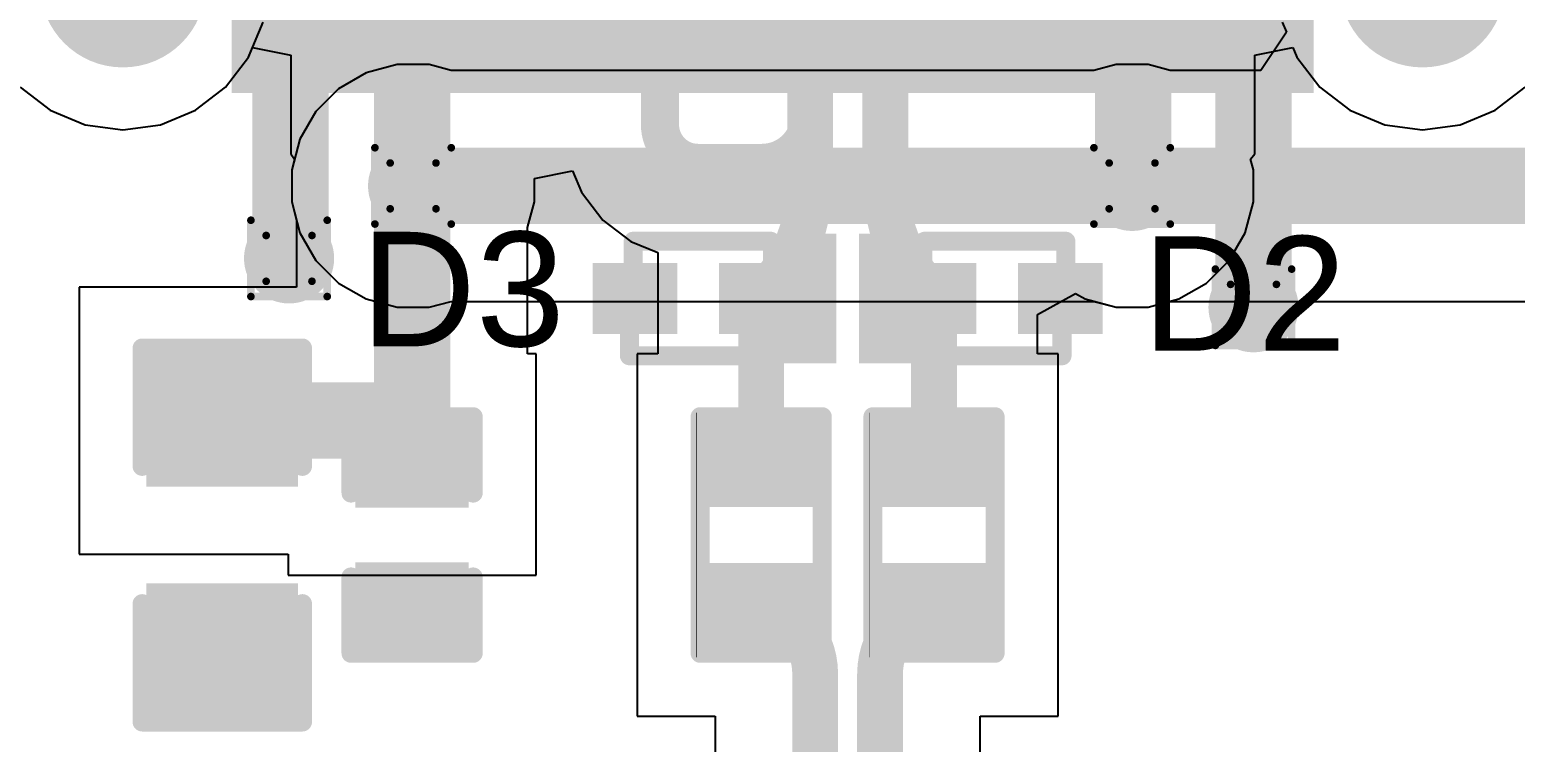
# Model space of a CAD drawing. Header units: inches. Extents: x 0 to 386, y 0 to 148.
# Drawn here: x 122.05 to 131.94, y 70.31 to 75.06 of the extents above; entities that cross this region are included whole.
import ezdxf

# ---------------------------------------------------------------- set-up
doc = ezdxf.new("R2010")
doc.units = ezdxf.units.IN
for name, color, linetype in [('Bottom Layer', 5, 'Continuous'), ('Bottom Solder', 6, 'Continuous'), ('Drill Drawing', 1, 'Continuous'), ('Multi-Layer', 9, 'Continuous'), ('Top Layer', 1, 'Continuous'), ('Top Overlay', 2, 'Continuous'), ('Top Paste', 8, 'Continuous'), ('Top Solder', 216, 'Continuous'), ('Via Holes', 16, 'Continuous')]:
    doc.layers.add(name, color=color, linetype=linetype)
doc.styles.add('Arial', font='', dxfattribs={"height": 0.2})
doc.styles.get('Arial').set_extended_font_data('Arial')

# ---------------------------------------------------------------- blocks, each defined once
blk = doc.blocks.new('SOD_923__10')
at = {"layer": 'Top Layer'}
for points in [[(-0.24, -0.135), (-0.6, -0.135), (-0.6, 0.135), (-0.24, 0.135)], [(0.6, -0.135), (0.24, -0.135), (0.24, 0.135), (0.6, 0.135)]]:
    blk.add_hatch(color=1, dxfattribs=at).paths.add_polyline_path(points)
at = {"layer": 'Top Overlay'}
for points in [[(-0.92, 0.1778), (-0.4319, 0.1778), (-0.4319, 0.4318), (-0.92, 0.4318)], [(-0.92, -0.4319), (-0.635, -0.4319), (-0.635, 0.4317), (-0.92, 0.4317)], [(-0.92, -0.4317), (-0.4318, -0.4317), (-0.4318, -0.1777), (-0.92, -0.1777)]]:
    blk.add_hatch(color=2, dxfattribs=at).paths.add_polyline_path(points)
at = {"layer": 'Top Paste'}
for points in [[(-0.24, -0.135), (-0.6, -0.135), (-0.6, 0.135), (-0.24, 0.135)], [(0.6, -0.135), (0.24, -0.135), (0.24, 0.135), (0.6, 0.135)]]:
    blk.add_hatch(color=8, dxfattribs=at).paths.add_polyline_path(points)
at = {"layer": 'Top Solder'}
for points in [[(-0.1384, -0.2366), (-0.7016, -0.2366), (-0.7016, 0.2366), (-0.1384, 0.2366)], [(0.7016, -0.2366), (0.1384, -0.2366), (0.1384, 0.2366), (0.7016, 0.2366)]]:
    blk.add_hatch(color=216, dxfattribs=at).paths.add_polyline_path(points)
at = {"layer": 'Top Overlay'}
for points in [[(0.4572, 0.381, 0.127, 0.127, 0), (-0.4826, 0.381, 0.127, 0.127, 0)], [(0.4572, 0.381, 0.127, 0.127, 0), (0.4572, 0.2286, 0.127, 0.127, 0)], [(0.4318, -0.2286, 0.127, 0.127, 0), (0.4318, -0.381, 0.127, 0.127, 0)], [(0.4318, -0.381, 0.127, 0.127, 0), (-0.4826, -0.381, 0.127, 0.127, 0)]]:
    blk.add_lwpolyline(points, format="xyseb", dxfattribs=at)
for points in [[(-0.5143, 0.381, 0.0635, 0.0635, 1), (-0.4508, 0.381, 0.0635, 0.0635, 1)], [(0.4254, 0.381, 0.0635, 0.0635, 1), (0.4889, 0.381, 0.0635, 0.0635, 1)], [(0.4254, 0.381, 0.0635, 0.0635, 1), (0.4889, 0.381, 0.0635, 0.0635, 1)], [(0.4254, 0.2286, 0.0635, 0.0635, 1), (0.4889, 0.2286, 0.0635, 0.0635, 1)], [(0.4001, -0.2286, 0.0635, 0.0635, 1), (0.4636, -0.2286, 0.0635, 0.0635, 1)], [(-0.5143, -0.381, 0.0635, 0.0635, 1), (-0.4508, -0.381, 0.0635, 0.0635, 1)], [(0.4001, -0.381, 0.0635, 0.0635, 1), (0.4636, -0.381, 0.0635, 0.0635, 1)], [(0.4001, -0.381, 0.0635, 0.0635, 1), (0.4636, -0.381, 0.0635, 0.0635, 1)]]:
    blk.add_lwpolyline(points, format="xyseb", close=True, dxfattribs=at)
blk = doc.blocks.new('SOD_923__11')
at = {"layer": 'Top Layer'}
for points in [[(-0.24, -0.135), (-0.6, -0.135), (-0.6, 0.135), (-0.24, 0.135)], [(0.6, -0.135), (0.24, -0.135), (0.24, 0.135), (0.6, 0.135)]]:
    blk.add_hatch(color=1, dxfattribs=at).paths.add_polyline_path(points)
at = {"layer": 'Top Overlay'}
for points in [[(-0.92, -0.431), (-0.635, -0.431), (-0.635, 0.4326), (-0.92, 0.4326)], [(-0.92, 0.1786), (-0.4318, 0.1786), (-0.4318, 0.4326), (-0.92, 0.4326)], [(-0.92, -0.4314), (-0.4318, -0.4314), (-0.4318, -0.1774), (-0.92, -0.1774)]]:
    blk.add_hatch(color=2, dxfattribs=at).paths.add_polyline_path(points)
at = {"layer": 'Top Paste'}
for points in [[(-0.24, -0.135), (-0.6, -0.135), (-0.6, 0.135), (-0.24, 0.135)], [(0.6, -0.135), (0.24, -0.135), (0.24, 0.135), (0.6, 0.135)]]:
    blk.add_hatch(color=8, dxfattribs=at).paths.add_polyline_path(points)
at = {"layer": 'Top Solder'}
for points in [[(-0.1384, -0.2366), (-0.7016, -0.2366), (-0.7016, 0.2366), (-0.1384, 0.2366)], [(0.7016, -0.2366), (0.1384, -0.2366), (0.1384, 0.2366), (0.7016, 0.2366)]]:
    blk.add_hatch(color=216, dxfattribs=at).paths.add_polyline_path(points)
at = {"layer": 'Top Overlay'}
for points in [[(-0.4826, 0.381, 0.127, 0.127, 0), (0.4572, 0.381, 0.127, 0.127, 0)], [(0.4572, 0.2286, 0.127, 0.127, 0), (0.4572, 0.381, 0.127, 0.127, 0)], [(0.4318, -0.381, 0.127, 0.127, 0), (0.4318, -0.2286, 0.127, 0.127, 0)], [(-0.4826, -0.381, 0.127, 0.127, 0), (0.4318, -0.381, 0.127, 0.127, 0)]]:
    blk.add_lwpolyline(points, format="xyseb", dxfattribs=at)
for points in [[(-0.5143, 0.381, 0.0635, 0.0635, 1), (-0.4508, 0.381, 0.0635, 0.0635, 1)], [(0.4254, 0.381, 0.0635, 0.0635, 1), (0.4889, 0.381, 0.0635, 0.0635, 1)], [(0.4254, 0.381, 0.0635, 0.0635, 1), (0.4889, 0.381, 0.0635, 0.0635, 1)], [(0.4254, 0.2286, 0.0635, 0.0635, 1), (0.4889, 0.2286, 0.0635, 0.0635, 1)], [(0.4001, -0.2286, 0.0635, 0.0635, 1), (0.4636, -0.2286, 0.0635, 0.0635, 1)], [(-0.5143, -0.381, 0.0635, 0.0635, 1), (-0.4508, -0.381, 0.0635, 0.0635, 1)], [(0.4001, -0.381, 0.0635, 0.0635, 1), (0.4636, -0.381, 0.0635, 0.0635, 1)], [(0.4001, -0.381, 0.0635, 0.0635, 1), (0.4636, -0.381, 0.0635, 0.0635, 1)]]:
    blk.add_lwpolyline(points, format="xyseb", close=True, dxfattribs=at)
blk = doc.blocks.new('R___0402_68')
at = {"layer": 'Top Layer'}
for points in [[(-0.6985, -0.3175), (-0.6985, 0.3175), (-0.2413, 0.3175), (-0.2413, -0.3175)], [(0.2413, -0.3175), (0.2413, 0.3175), (0.6985, 0.3175), (0.6985, -0.3175)]]:
    blk.add_hatch(color=1, dxfattribs=at).paths.add_polyline_path(points)
at = {"layer": 'Top Paste'}
for points in [[(-0.6985, -0.3175), (-0.6985, 0.3175), (-0.2413, 0.3175), (-0.2413, -0.3175)], [(0.2413, -0.3175), (0.2413, 0.3175), (0.6985, 0.3175), (0.6985, -0.3175)]]:
    blk.add_hatch(color=8, dxfattribs=at).paths.add_polyline_path(points)
at = {"layer": 'Top Solder'}
for points in [[(-0.7535, -0.3725), (-0.7535, 0.3725), (-0.1863, 0.3725), (-0.1863, -0.3725)], [(0.1863, -0.3725), (0.1863, 0.3725), (0.7535, 0.3725), (0.7535, -0.3725)]]:
    blk.add_hatch(color=216, dxfattribs=at).paths.add_polyline_path(points)
at = {"layer": 'Top Overlay'}
for points in [[(-0.7874, -0.4064, 0.127, 0.127, 0), (-0.7874, 0.4064, 0.127, 0.127, 0)], [(0.7874, 0.4064, 0.127, 0.127, 0), (-0.7874, 0.4064, 0.127, 0.127, 0)], [(0.7874, -0.4064, 0.127, 0.127, 0), (0.7874, 0.4064, 0.127, 0.127, 0)], [(0.7874, -0.4064, 0.127, 0.127, 0), (-0.7874, -0.4064, 0.127, 0.127, 0)], [(0.8128, -0.4318, 0.00323, 0.00323, 0), (-0.8128, -0.4318, 0.00323, 0.00323, 0)]]:
    blk.add_lwpolyline(points, format="xyseb", dxfattribs=at)
for points in [[(-0.8191, 0.4064, 0.0635, 0.0635, 1), (-0.7556, 0.4064, 0.0635, 0.0635, 1)], [(-0.8191, 0.4064, 0.0635, 0.0635, 1), (-0.7556, 0.4064, 0.0635, 0.0635, 1)], [(0.7556, 0.4064, 0.0635, 0.0635, 1), (0.8191, 0.4064, 0.0635, 0.0635, 1)], [(0.7556, 0.4064, 0.0635, 0.0635, 1), (0.8191, 0.4064, 0.0635, 0.0635, 1)], [(-0.8191, -0.4064, 0.0635, 0.0635, 1), (-0.7556, -0.4064, 0.0635, 0.0635, 1)], [(-0.8191, -0.4064, 0.0635, 0.0635, 1), (-0.7556, -0.4064, 0.0635, 0.0635, 1)], [(0.7556, -0.4064, 0.0635, 0.0635, 1), (0.8191, -0.4064, 0.0635, 0.0635, 1)], [(0.7556, -0.4064, 0.0635, 0.0635, 1), (0.8191, -0.4064, 0.0635, 0.0635, 1)], [(-0.8136, -0.4318, 0.00161, 0.00161, 1), (-0.812, -0.4318, 0.00161, 0.00161, 1)], [(0.812, -0.4318, 0.00161, 0.00161, 1), (0.8136, -0.4318, 0.00161, 0.00161, 1)]]:
    blk.add_lwpolyline(points, format="xyseb", close=True, dxfattribs=at)
blk = doc.blocks.new('R___0402_69')
at = {"layer": 'Top Layer'}
for points in [[(-0.6985, -0.3175), (-0.6985, 0.3175), (-0.2413, 0.3175), (-0.2413, -0.3175)], [(0.2413, -0.3175), (0.2413, 0.3175), (0.6985, 0.3175), (0.6985, -0.3175)]]:
    blk.add_hatch(color=1, dxfattribs=at).paths.add_polyline_path(points)
at = {"layer": 'Top Paste'}
for points in [[(-0.6985, -0.3175), (-0.6985, 0.3175), (-0.2413, 0.3175), (-0.2413, -0.3175)], [(0.2413, -0.3175), (0.2413, 0.3175), (0.6985, 0.3175), (0.6985, -0.3175)]]:
    blk.add_hatch(color=8, dxfattribs=at).paths.add_polyline_path(points)
at = {"layer": 'Top Solder'}
for points in [[(-0.7535, -0.3725), (-0.7535, 0.3725), (-0.1863, 0.3725), (-0.1863, -0.3725)], [(0.1863, -0.3725), (0.1863, 0.3725), (0.7535, 0.3725), (0.7535, -0.3725)]]:
    blk.add_hatch(color=216, dxfattribs=at).paths.add_polyline_path(points)
at = {"layer": 'Top Overlay'}
for points in [[(-0.7874, -0.4064, 0.127, 0.127, 0), (-0.7874, 0.4064, 0.127, 0.127, 0)], [(0.7874, 0.4064, 0.127, 0.127, 0), (-0.7874, 0.4064, 0.127, 0.127, 0)], [(0.7874, -0.4064, 0.127, 0.127, 0), (0.7874, 0.4064, 0.127, 0.127, 0)], [(0.7874, -0.4064, 0.127, 0.127, 0), (-0.7874, -0.4064, 0.127, 0.127, 0)], [(0.8128, -0.4318, 0.00323, 0.00323, 0), (-0.8128, -0.4318, 0.00323, 0.00323, 0)]]:
    blk.add_lwpolyline(points, format="xyseb", dxfattribs=at)
for points in [[(-0.8191, 0.4064, 0.0635, 0.0635, 1), (-0.7556, 0.4064, 0.0635, 0.0635, 1)], [(-0.8191, 0.4064, 0.0635, 0.0635, 1), (-0.7556, 0.4064, 0.0635, 0.0635, 1)], [(0.7556, 0.4064, 0.0635, 0.0635, 1), (0.8191, 0.4064, 0.0635, 0.0635, 1)], [(0.7556, 0.4064, 0.0635, 0.0635, 1), (0.8191, 0.4064, 0.0635, 0.0635, 1)], [(-0.8191, -0.4064, 0.0635, 0.0635, 1), (-0.7556, -0.4064, 0.0635, 0.0635, 1)], [(-0.8191, -0.4064, 0.0635, 0.0635, 1), (-0.7556, -0.4064, 0.0635, 0.0635, 1)], [(0.7556, -0.4064, 0.0635, 0.0635, 1), (0.8191, -0.4064, 0.0635, 0.0635, 1)], [(0.7556, -0.4064, 0.0635, 0.0635, 1), (0.8191, -0.4064, 0.0635, 0.0635, 1)], [(-0.8136, -0.4318, 0.00161, 0.00161, 1), (-0.812, -0.4318, 0.00161, 0.00161, 1)], [(0.812, -0.4318, 0.00161, 0.00161, 1), (0.8136, -0.4318, 0.00161, 0.00161, 1)]]:
    blk.add_lwpolyline(points, format="xyseb", close=True, dxfattribs=at)
blk = doc.blocks.new('TYPE_C_31_M_12__78')
at = {"layer": 'Bottom Layer'}
h = blk.add_hatch(color=5, dxfattribs=at)
edge = h.paths.add_edge_path()
edge.add_arc((-4.325, 2.355), 0.45, 0, 180)
edge.add_line((-4.775, 2.355), (-4.775, 1.255))
edge.add_arc((-4.325, 1.255), 0.45, 180, 360)
edge.add_line((-3.875, 1.255), (-3.875, 2.355))
h = blk.add_hatch(color=5, dxfattribs=at)
edge = h.paths.add_edge_path()
edge.add_arc((4.325, 1.255), 0.45, 180, 360)
edge.add_line((4.775, 1.255), (4.775, 2.355))
edge.add_arc((4.325, 2.355), 0.45, 0, 180)
edge.add_line((3.875, 2.355), (3.875, 1.255))
at = {"layer": 'Bottom Solder'}
h = blk.add_hatch(color=6, dxfattribs=at)
edge = h.paths.add_edge_path()
edge.add_arc((-4.325, 2.355), 0.5516, 0, 180)
edge.add_line((-4.8766, 2.355), (-4.8766, 1.255))
edge.add_arc((-4.325, 1.255), 0.5516, 180, 360)
edge.add_line((-3.7734, 1.255), (-3.7734, 2.355))
h = blk.add_hatch(color=6, dxfattribs=at)
edge = h.paths.add_edge_path()
edge.add_arc((4.325, 1.255), 0.5516, 180, 360)
edge.add_line((4.8766, 1.255), (4.8766, 2.355))
edge.add_arc((4.325, 2.355), 0.5516, 0, 180)
edge.add_line((3.7734, 2.355), (3.7734, 1.255))
at = {"layer": 'Multi-Layer'}
h = blk.add_hatch(color=9, dxfattribs=at)
edge = h.paths.add_edge_path()
edge.add_arc((-4.325, 2.355), 0.45, 0, 180)
edge.add_line((-4.775, 2.355), (-4.775, 1.255))
edge.add_arc((-4.325, 1.255), 0.45, 180, 360)
edge.add_line((-3.875, 1.255), (-3.875, 2.355))
h = blk.add_hatch(color=9, dxfattribs=at)
edge = h.paths.add_edge_path()
edge.add_arc((4.325, 1.255), 0.45, 180, 360)
edge.add_line((4.775, 1.255), (4.775, 2.355))
edge.add_arc((4.325, 2.355), 0.45, 0, 180)
edge.add_line((3.875, 2.355), (3.875, 1.255))
at = {"layer": 'Top Layer'}
for points in [[(-3.5, 2.975), (-2.9, 2.975), (-2.9, 1.775), (-3.5, 1.775)], [(-2.7, 2.975), (-2.1, 2.975), (-2.1, 1.775), (-2.7, 1.775)], [(-1.9, 2.975), (-1.6, 2.975), (-1.6, 1.775), (-1.9, 1.775)], [(-1.4, 2.975), (-1.1, 2.975), (-1.1, 1.775), (-1.4, 1.775)], [(-0.9, 2.975), (-0.6, 2.975), (-0.6, 1.775), (-0.9, 1.775)], [(-0.4, 2.975), (-0.1, 2.975), (-0.1, 1.775), (-0.4, 1.775)], [(0.4, 1.775), (0.1, 1.775), (0.1, 2.975), (0.4, 2.975)], [(0.9, 1.775), (0.6, 1.775), (0.6, 2.975), (0.9, 2.975)], [(1.4, 1.775), (1.1, 1.775), (1.1, 2.975), (1.4, 2.975)], [(1.9, 1.775), (1.6, 1.775), (1.6, 2.975), (1.9, 2.975)], [(2.7, 1.775), (2.1, 1.775), (2.1, 2.975), (2.7, 2.975)], [(2.9, 2.975), (3.5, 2.975), (3.5, 1.775), (2.9, 1.775)]]:
    blk.add_hatch(color=1, dxfattribs=at).paths.add_polyline_path(points)
h = blk.add_hatch(color=1, dxfattribs=at)
edge = h.paths.add_edge_path()
edge.add_arc((-4.325, 2.355), 0.45, 0, 180)
edge.add_line((-4.775, 2.355), (-4.775, 1.255))
edge.add_arc((-4.325, 1.255), 0.45, 180, 360)
edge.add_line((-3.875, 1.255), (-3.875, 2.355))
h = blk.add_hatch(color=1, dxfattribs=at)
edge = h.paths.add_edge_path()
edge.add_arc((4.325, 1.255), 0.45, 180, 360)
edge.add_line((4.775, 1.255), (4.775, 2.355))
edge.add_arc((4.325, 2.355), 0.45, 0, 180)
edge.add_line((3.875, 2.355), (3.875, 1.255))
at = {"layer": 'Top Paste'}
for points in [[(-3.5, 2.975), (-2.9, 2.975), (-2.9, 1.775), (-3.5, 1.775)], [(-2.7, 2.975), (-2.1, 2.975), (-2.1, 1.775), (-2.7, 1.775)], [(-1.9, 2.975), (-1.6, 2.975), (-1.6, 1.775), (-1.9, 1.775)], [(-1.4, 2.975), (-1.1, 2.975), (-1.1, 1.775), (-1.4, 1.775)], [(-0.9, 2.975), (-0.6, 2.975), (-0.6, 1.775), (-0.9, 1.775)], [(-0.4, 2.975), (-0.1, 2.975), (-0.1, 1.775), (-0.4, 1.775)], [(0.4, 1.775), (0.1, 1.775), (0.1, 2.975), (0.4, 2.975)], [(0.9, 1.775), (0.6, 1.775), (0.6, 2.975), (0.9, 2.975)], [(1.4, 1.775), (1.1, 1.775), (1.1, 2.975), (1.4, 2.975)], [(1.9, 1.775), (1.6, 1.775), (1.6, 2.975), (1.9, 2.975)], [(2.7, 1.775), (2.1, 1.775), (2.1, 2.975), (2.7, 2.975)], [(2.9, 2.975), (3.5, 2.975), (3.5, 1.775), (2.9, 1.775)]]:
    blk.add_hatch(color=8, dxfattribs=at).paths.add_polyline_path(points)
at = {"layer": 'Top Solder'}
for points in [[(-3.6016, 3.0766), (-2.7984, 3.0766), (-2.7984, 1.6734), (-3.6016, 1.6734)], [(-2.8016, 3.0766), (-1.9984, 3.0766), (-1.9984, 1.6734), (-2.8016, 1.6734)], [(-2.0016, 3.0766), (-1.4984, 3.0766), (-1.4984, 1.6734), (-2.0016, 1.6734)], [(-1.5016, 3.0766), (-0.9984, 3.0766), (-0.9984, 1.6734), (-1.5016, 1.6734)], [(-1.0016, 3.0766), (-0.4984, 3.0766), (-0.4984, 1.6734), (-1.0016, 1.6734)], [(-0.5016, 3.0766), (0.0016, 3.0766), (0.0016, 1.6734), (-0.5016, 1.6734)], [(0.5016, 1.6734), (-0.0016, 1.6734), (-0.0016, 3.0766), (0.5016, 3.0766)], [(1.0016, 1.6734), (0.4984, 1.6734), (0.4984, 3.0766), (1.0016, 3.0766)], [(1.5016, 1.6734), (0.9984, 1.6734), (0.9984, 3.0766), (1.5016, 3.0766)], [(2.0016, 1.6734), (1.4984, 1.6734), (1.4984, 3.0766), (2.0016, 3.0766)], [(2.8016, 1.6734), (1.9984, 1.6734), (1.9984, 3.0766), (2.8016, 3.0766)], [(2.7984, 3.0766), (3.6016, 3.0766), (3.6016, 1.6734), (2.7984, 1.6734)]]:
    blk.add_hatch(color=216, dxfattribs=at).paths.add_polyline_path(points)
h = blk.add_hatch(color=216, dxfattribs=at)
edge = h.paths.add_edge_path()
edge.add_arc((-4.325, 2.355), 0.5516, 0, 180)
edge.add_line((-4.8766, 2.355), (-4.8766, 1.255))
edge.add_arc((-4.325, 1.255), 0.5516, 180, 360)
edge.add_line((-3.7734, 1.255), (-3.7734, 2.355))
h = blk.add_hatch(color=216, dxfattribs=at)
edge = h.paths.add_edge_path()
edge.add_arc((4.325, 1.255), 0.5516, 180, 360)
edge.add_line((4.8766, 1.255), (4.8766, 2.355))
edge.add_arc((4.325, 2.355), 0.5516, 0, 180)
edge.add_line((3.7734, 2.355), (3.7734, 1.255))
blk = doc.blocks.new('C___0402_123')
at = {"layer": 'Top Layer'}
for points in [[(-0.6985, -0.3175), (-0.6985, 0.3175), (-0.2413, 0.3175), (-0.2413, -0.3175)], [(0.2413, -0.3175), (0.2413, 0.3175), (0.6985, 0.3175), (0.6985, -0.3175)]]:
    blk.add_hatch(color=1, dxfattribs=at).paths.add_polyline_path(points)
at = {"layer": 'Top Paste'}
for points in [[(-0.6985, -0.3175), (-0.6985, 0.3175), (-0.2413, 0.3175), (-0.2413, -0.3175)], [(0.2413, -0.3175), (0.2413, 0.3175), (0.6985, 0.3175), (0.6985, -0.3175)]]:
    blk.add_hatch(color=8, dxfattribs=at).paths.add_polyline_path(points)
at = {"layer": 'Top Solder'}
for points in [[(-0.7585, -0.3775), (-0.7585, 0.3775), (-0.1813, 0.3775), (-0.1813, -0.3775)], [(0.1813, -0.3775), (0.1813, 0.3775), (0.7585, 0.3775), (0.7585, -0.3775)]]:
    blk.add_hatch(color=216, dxfattribs=at).paths.add_polyline_path(points)
at = {"layer": 'Top Overlay'}
for points in [[(-0.2794, 0.4064, 0.127, 0.127, 0), (-0.7874, 0.4064, 0.127, 0.127, 0)], [(-0.7874, -0.4064, 0.127, 0.127, 0), (-0.7874, 0.4064, 0.127, 0.127, 0)], [(0.7874, 0.4064, 0.127, 0.127, 0), (0.2794, 0.4064, 0.127, 0.127, 0)], [(0.7874, -0.4064, 0.127, 0.127, 0), (0.7874, 0.4064, 0.127, 0.127, 0)], [(-0.2794, -0.4064, 0.127, 0.127, 0), (-0.7874, -0.4064, 0.127, 0.127, 0)], [(0.7874, -0.4064, 0.127, 0.127, 0), (0.2794, -0.4064, 0.127, 0.127, 0)]]:
    blk.add_lwpolyline(points, format="xyseb", dxfattribs=at)
for points in [[(-0.8191, 0.4064, 0.0635, 0.0635, 1), (-0.7556, 0.4064, 0.0635, 0.0635, 1)], [(-0.8191, 0.4064, 0.0635, 0.0635, 1), (-0.7556, 0.4064, 0.0635, 0.0635, 1)], [(-0.3111, 0.4064, 0.0635, 0.0635, 1), (-0.2477, 0.4064, 0.0635, 0.0635, 1)], [(0.2477, 0.4064, 0.0635, 0.0635, 1), (0.3112, 0.4064, 0.0635, 0.0635, 1)], [(0.7556, 0.4064, 0.0635, 0.0635, 1), (0.8191, 0.4064, 0.0635, 0.0635, 1)], [(0.7556, 0.4064, 0.0635, 0.0635, 1), (0.8191, 0.4064, 0.0635, 0.0635, 1)], [(-0.8191, -0.4064, 0.0635, 0.0635, 1), (-0.7556, -0.4064, 0.0635, 0.0635, 1)], [(-0.8191, -0.4064, 0.0635, 0.0635, 1), (-0.7556, -0.4064, 0.0635, 0.0635, 1)], [(-0.3111, -0.4064, 0.0635, 0.0635, 1), (-0.2477, -0.4064, 0.0635, 0.0635, 1)], [(0.2477, -0.4064, 0.0635, 0.0635, 1), (0.3112, -0.4064, 0.0635, 0.0635, 1)], [(0.7556, -0.4064, 0.0635, 0.0635, 1), (0.8191, -0.4064, 0.0635, 0.0635, 1)], [(0.7556, -0.4064, 0.0635, 0.0635, 1), (0.8191, -0.4064, 0.0635, 0.0635, 1)]]:
    blk.add_lwpolyline(points, format="xyseb", close=True, dxfattribs=at)
blk = doc.blocks.new('C___0603_124')
at = {"layer": 'Top Layer'}
for points in [[(-0.381, 0.4445), (-0.381, -0.4445), (-1.143, -0.4445), (-1.143, 0.4445)], [(1.143, 0.4445), (1.143, -0.4445), (0.381, -0.4445), (0.381, 0.4445)]]:
    blk.add_hatch(color=1, dxfattribs=at).paths.add_polyline_path(points)
at = {"layer": 'Top Paste'}
for points in [[(-0.381, 0.4445), (-0.381, -0.4445), (-1.143, -0.4445), (-1.143, 0.4445)], [(1.143, 0.4445), (1.143, -0.4445), (0.381, -0.4445), (0.381, 0.4445)]]:
    blk.add_hatch(color=8, dxfattribs=at).paths.add_polyline_path(points)
at = {"layer": 'Top Solder'}
for points in [[(-0.321, 0.5045), (-0.321, -0.5045), (-1.203, -0.5045), (-1.203, 0.5045)], [(1.203, 0.5045), (1.203, -0.5045), (0.321, -0.5045), (0.321, 0.5045)]]:
    blk.add_hatch(color=216, dxfattribs=at).paths.add_polyline_path(points)
at = {"layer": 'Top Overlay'}
for points in [[(-1.2446, -0.5334, 0.127, 0.127, 0), (-1.2446, 0.5334, 0.127, 0.127, 0)], [(-0.4572, 0.5334, 0.127, 0.127, 0), (-1.2446, 0.5334, 0.127, 0.127, 0)], [(1.2446, 0.5334, 0.127, 0.127, 0), (0.4572, 0.5334, 0.127, 0.127, 0)], [(1.2446, -0.5334, 0.127, 0.127, 0), (1.2446, 0.5334, 0.127, 0.127, 0)], [(-0.4572, -0.5334, 0.127, 0.127, 0), (-1.2446, -0.5334, 0.127, 0.127, 0)], [(1.2446, -0.5334, 0.127, 0.127, 0), (0.4572, -0.5334, 0.127, 0.127, 0)]]:
    blk.add_lwpolyline(points, format="xyseb", dxfattribs=at)
for points in [[(-1.2764, 0.5334, 0.0635, 0.0635, 1), (-1.2128, 0.5334, 0.0635, 0.0635, 1)], [(-1.2764, 0.5334, 0.0635, 0.0635, 1), (-1.2128, 0.5334, 0.0635, 0.0635, 1)], [(-0.4889, 0.5334, 0.0635, 0.0635, 1), (-0.4254, 0.5334, 0.0635, 0.0635, 1)], [(0.4254, 0.5334, 0.0635, 0.0635, 1), (0.4889, 0.5334, 0.0635, 0.0635, 1)], [(1.2128, 0.5334, 0.0635, 0.0635, 1), (1.2764, 0.5334, 0.0635, 0.0635, 1)], [(1.2128, 0.5334, 0.0635, 0.0635, 1), (1.2764, 0.5334, 0.0635, 0.0635, 1)], [(-1.2764, -0.5334, 0.0635, 0.0635, 1), (-1.2128, -0.5334, 0.0635, 0.0635, 1)], [(-1.2764, -0.5334, 0.0635, 0.0635, 1), (-1.2128, -0.5334, 0.0635, 0.0635, 1)], [(-0.4889, -0.5334, 0.0635, 0.0635, 1), (-0.4254, -0.5334, 0.0635, 0.0635, 1)], [(0.4254, -0.5334, 0.0635, 0.0635, 1), (0.4889, -0.5334, 0.0635, 0.0635, 1)], [(1.2128, -0.5334, 0.0635, 0.0635, 1), (1.2764, -0.5334, 0.0635, 0.0635, 1)], [(1.2128, -0.5334, 0.0635, 0.0635, 1), (1.2764, -0.5334, 0.0635, 0.0635, 1)]]:
    blk.add_lwpolyline(points, format="xyseb", close=True, dxfattribs=at)

msp = doc.modelspace()

# ---------------------------------------------------------------- hatches: boundary and pattern name
at = {"layer": 'Bottom Layer'}
h = msp.add_hatch(color=5, dxfattribs=at)
edge = h.paths.add_edge_path()
edge.add_arc((124.6066, 74.0156), 0.3, 0, 360)
h = msp.add_hatch(color=5, dxfattribs=at)
edge = h.paths.add_edge_path()
edge.add_arc((129.392, 74.0156), 0.3, 0, 360)
h = msp.add_hatch(color=5, dxfattribs=at)
edge = h.paths.add_edge_path()
edge.add_arc((123.7812, 73.533), 0.3, 0, 360)
h = msp.add_hatch(color=5, dxfattribs=at)
edge = h.paths.add_edge_path()
edge.add_arc((130.2002, 73.2076), 0.3, 0, 360)
at = {"layer": 'Top Layer'}
h = msp.add_hatch(color=1, dxfattribs=at)
edge = h.paths.add_edge_path()
edge.add_arc((124.6066, 74.0156), 0.3, 0, 360)
h = msp.add_hatch(color=1, dxfattribs=at)
edge = h.paths.add_edge_path()
edge.add_arc((129.392, 74.0156), 0.3, 0, 360)
h = msp.add_hatch(color=1, dxfattribs=at)
edge = h.paths.add_edge_path()
edge.add_arc((123.7812, 73.533), 0.3, 0, 360)
h = msp.add_hatch(color=1, dxfattribs=at)
edge = h.paths.add_edge_path()
edge.add_arc((130.2002, 73.2076), 0.3, 0, 360)
at = {"layer": 'Via Holes'}
h = msp.add_hatch(color=7, dxfattribs=at)
edge = h.paths.add_edge_path()
edge.add_arc((124.6066, 74.0156), 0.15, 0, 360)
h = msp.add_hatch(color=7, dxfattribs=at)
edge = h.paths.add_edge_path()
edge.add_arc((129.392, 74.0156), 0.15, 0, 360)
h = msp.add_hatch(color=7, dxfattribs=at)
edge = h.paths.add_edge_path()
edge.add_arc((123.7812, 73.533), 0.15, 0, 360)
h = msp.add_hatch(color=7, dxfattribs=at)
edge = h.paths.add_edge_path()
edge.add_arc((130.2002, 73.2076), 0.15, 0, 360)

# ---------------------------------------------------------------- linework, layer by layer
at = {"layer": 'Bottom Layer'}
for p, q in [((123.5118, 74.8729), (123.6083, 75.1059)), ((130.3917, 75.1059), (130.4197, 75.0382)), ((130.4197, 75.0382), (130.25, 74.7842)), ((123.3583, 74.6728), (123.5118, 74.8729)), ((124.2947, 74.7685), (124.1104, 74.6622)), ((124.5002, 74.8236), (124.2947, 74.7685)), ((124.7129, 74.8236), (124.5002, 74.8236)), ((124.8601, 74.7842), (124.7129, 74.8236)), ((129.1385, 74.7842), (124.8601, 74.7842)), ((129.2856, 74.8236), (129.1385, 74.7842)), ((129.4984, 74.8236), (129.2856, 74.8236)), ((129.6455, 74.7842), (129.4984, 74.8236)), ((130.25, 74.7842), (129.6455, 74.7842)), ((121.9917, 74.6728), (122.1919, 74.5192)), ((123.1581, 74.5192), (123.3583, 74.6728)), ((124.1104, 74.6622), (123.96, 74.5117)), ((122.1919, 74.5192), (122.4249, 74.4227)), ((122.9251, 74.4227), (123.1581, 74.5192)), ((123.96, 74.5117), (123.8536, 74.3275)), ((122.4249, 74.4227), (122.675, 74.3897)), ((122.675, 74.3897), (122.9251, 74.4227)), ((123.8536, 74.3275), (123.7986, 74.122)), ((123.7986, 74.122), (123.7986, 73.9092)), ((123.7986, 73.9092), (123.8536, 73.7037)), ((123.8536, 73.7037), (123.96, 73.5195)), ((123.96, 73.5195), (124.1104, 73.369)), ((124.1104, 73.369), (124.2947, 73.2627)), ((124.2947, 73.2627), (124.5002, 73.2076)), ((124.5002, 73.2076), (124.7129, 73.2076)), ((124.7129, 73.2076), (124.8601, 73.247)), ((124.8601, 73.247), (129.1385, 73.247)), ((129.1385, 73.247), (129.2856, 73.2076)), ((129.2856, 73.2076), (129.4984, 73.2076)), ((129.4984, 73.2076), (129.6455, 73.247)), ((129.6455, 73.247), (134.0104, 73.247))]:
    msp.add_line(p, q, dxfattribs=at)
for points in [[(124.6066, 74.0156, 0.508, 0.508, 0), (129.392, 74.0156, 0.508, 0.508, 0)], [(129.392, 74.0156, 0.508, 0.508, 0), (134.0104, 74.0156, 0.508, 0.508, 0)]]:
    msp.add_lwpolyline(points, format="xyseb", dxfattribs=at)
for points in [[(124.4796, 74.0156, 0.254, 0.254, 1), (124.7336, 74.0156, 0.254, 0.254, 1)], [(129.265, 74.0156, 0.254, 0.254, 1), (129.519, 74.0156, 0.254, 0.254, 1)], [(129.265, 74.0156, 0.254, 0.254, 1), (129.519, 74.0156, 0.254, 0.254, 1)]]:
    msp.add_lwpolyline(points, format="xyseb", close=True, dxfattribs=at)
at = {"layer": 'Drill Drawing'}
for points in [[(124.3526, 74.2696, 0.0508, 0.0508, 0), (124.8606, 74.2696, 0.0508, 0.0508, 0)], [(124.3526, 73.7616, 0.0508, 0.0508, 0), (124.3526, 74.2696, 0.0508, 0.0508, 0)], [(124.8606, 73.7616, 0.0508, 0.0508, 0), (124.8606, 74.2696, 0.0508, 0.0508, 0)], [(129.138, 74.2696, 0.0508, 0.0508, 0), (129.646, 74.2696, 0.0508, 0.0508, 0)], [(129.138, 73.7616, 0.0508, 0.0508, 0), (129.138, 74.2696, 0.0508, 0.0508, 0)], [(129.646, 73.7616, 0.0508, 0.0508, 0), (129.646, 74.2696, 0.0508, 0.0508, 0)], [(124.4542, 74.168, 0.0508, 0.0508, 0), (124.759, 74.168, 0.0508, 0.0508, 0)], [(124.4542, 73.8632, 0.0508, 0.0508, 0), (124.4542, 74.168, 0.0508, 0.0508, 0)], [(124.759, 73.8632, 0.0508, 0.0508, 0), (124.759, 74.168, 0.0508, 0.0508, 0)], [(129.2396, 74.168, 0.0508, 0.0508, 0), (129.5444, 74.168, 0.0508, 0.0508, 0)], [(129.2396, 73.8632, 0.0508, 0.0508, 0), (129.2396, 74.168, 0.0508, 0.0508, 0)], [(129.5444, 73.8632, 0.0508, 0.0508, 0), (129.5444, 74.168, 0.0508, 0.0508, 0)], [(124.4542, 73.8632, 0.0508, 0.0508, 0), (124.759, 73.8632, 0.0508, 0.0508, 0)], [(129.2396, 73.8632, 0.0508, 0.0508, 0), (129.5444, 73.8632, 0.0508, 0.0508, 0)], [(123.5272, 73.787, 0.0508, 0.0508, 0), (124.0352, 73.787, 0.0508, 0.0508, 0)], [(123.5272, 73.279, 0.0508, 0.0508, 0), (123.5272, 73.787, 0.0508, 0.0508, 0)], [(124.0352, 73.279, 0.0508, 0.0508, 0), (124.0352, 73.787, 0.0508, 0.0508, 0)], [(124.3526, 73.7616, 0.0508, 0.0508, 0), (124.8606, 73.7616, 0.0508, 0.0508, 0)], [(129.138, 73.7616, 0.0508, 0.0508, 0), (129.646, 73.7616, 0.0508, 0.0508, 0)], [(123.6288, 73.6854, 0.0508, 0.0508, 0), (123.9336, 73.6854, 0.0508, 0.0508, 0)], [(123.6288, 73.3806, 0.0508, 0.0508, 0), (123.6288, 73.6854, 0.0508, 0.0508, 0)], [(123.9336, 73.3806, 0.0508, 0.0508, 0), (123.9336, 73.6854, 0.0508, 0.0508, 0)], [(129.9462, 73.4616, 0.0508, 0.0508, 0), (130.4542, 73.4616, 0.0508, 0.0508, 0)], [(129.9462, 72.9536, 0.0508, 0.0508, 0), (129.9462, 73.4616, 0.0508, 0.0508, 0)], [(130.4542, 72.9536, 0.0508, 0.0508, 0), (130.4542, 73.4616, 0.0508, 0.0508, 0)], [(123.6288, 73.3806, 0.0508, 0.0508, 0), (123.9336, 73.3806, 0.0508, 0.0508, 0)], [(130.0478, 73.36, 0.0508, 0.0508, 0), (130.3526, 73.36, 0.0508, 0.0508, 0)], [(130.0478, 73.0552, 0.0508, 0.0508, 0), (130.0478, 73.36, 0.0508, 0.0508, 0)], [(130.3526, 73.0552, 0.0508, 0.0508, 0), (130.3526, 73.36, 0.0508, 0.0508, 0)], [(123.5272, 73.279, 0.0508, 0.0508, 0), (124.0352, 73.279, 0.0508, 0.0508, 0)], [(130.0478, 73.0552, 0.0508, 0.0508, 0), (130.3526, 73.0552, 0.0508, 0.0508, 0)], [(129.9462, 72.9536, 0.0508, 0.0508, 0), (130.4542, 72.9536, 0.0508, 0.0508, 0)]]:
    msp.add_lwpolyline(points, format="xyseb", dxfattribs=at)
for points in [[(124.3399, 74.2696, 0.0254, 0.0254, 1), (124.3653, 74.2696, 0.0254, 0.0254, 1)], [(124.3399, 74.2696, 0.0254, 0.0254, 1), (124.3653, 74.2696, 0.0254, 0.0254, 1)], [(124.8479, 74.2696, 0.0254, 0.0254, 1), (124.8733, 74.2696, 0.0254, 0.0254, 1)], [(124.8479, 74.2696, 0.0254, 0.0254, 1), (124.8733, 74.2696, 0.0254, 0.0254, 1)], [(129.1253, 74.2696, 0.0254, 0.0254, 1), (129.1507, 74.2696, 0.0254, 0.0254, 1)], [(129.1253, 74.2696, 0.0254, 0.0254, 1), (129.1507, 74.2696, 0.0254, 0.0254, 1)], [(129.6333, 74.2696, 0.0254, 0.0254, 1), (129.6587, 74.2696, 0.0254, 0.0254, 1)], [(129.6333, 74.2696, 0.0254, 0.0254, 1), (129.6587, 74.2696, 0.0254, 0.0254, 1)], [(124.4415, 74.168, 0.0254, 0.0254, 1), (124.4669, 74.168, 0.0254, 0.0254, 1)], [(124.4415, 74.168, 0.0254, 0.0254, 1), (124.4669, 74.168, 0.0254, 0.0254, 1)], [(124.7463, 74.168, 0.0254, 0.0254, 1), (124.7717, 74.168, 0.0254, 0.0254, 1)], [(124.7463, 74.168, 0.0254, 0.0254, 1), (124.7717, 74.168, 0.0254, 0.0254, 1)], [(129.2269, 74.168, 0.0254, 0.0254, 1), (129.2523, 74.168, 0.0254, 0.0254, 1)], [(129.2269, 74.168, 0.0254, 0.0254, 1), (129.2523, 74.168, 0.0254, 0.0254, 1)], [(129.5317, 74.168, 0.0254, 0.0254, 1), (129.5571, 74.168, 0.0254, 0.0254, 1)], [(129.5317, 74.168, 0.0254, 0.0254, 1), (129.5571, 74.168, 0.0254, 0.0254, 1)], [(124.4415, 73.8632, 0.0254, 0.0254, 1), (124.4669, 73.8632, 0.0254, 0.0254, 1)], [(124.4415, 73.8632, 0.0254, 0.0254, 1), (124.4669, 73.8632, 0.0254, 0.0254, 1)], [(124.7463, 73.8632, 0.0254, 0.0254, 1), (124.7717, 73.8632, 0.0254, 0.0254, 1)], [(124.7463, 73.8632, 0.0254, 0.0254, 1), (124.7717, 73.8632, 0.0254, 0.0254, 1)], [(129.2269, 73.8632, 0.0254, 0.0254, 1), (129.2523, 73.8632, 0.0254, 0.0254, 1)], [(129.2269, 73.8632, 0.0254, 0.0254, 1), (129.2523, 73.8632, 0.0254, 0.0254, 1)], [(129.5317, 73.8632, 0.0254, 0.0254, 1), (129.5571, 73.8632, 0.0254, 0.0254, 1)], [(129.5317, 73.8632, 0.0254, 0.0254, 1), (129.5571, 73.8632, 0.0254, 0.0254, 1)], [(123.5145, 73.787, 0.0254, 0.0254, 1), (123.5399, 73.787, 0.0254, 0.0254, 1)], [(123.5145, 73.787, 0.0254, 0.0254, 1), (123.5399, 73.787, 0.0254, 0.0254, 1)], [(124.0225, 73.787, 0.0254, 0.0254, 1), (124.0479, 73.787, 0.0254, 0.0254, 1)], [(124.0225, 73.787, 0.0254, 0.0254, 1), (124.0479, 73.787, 0.0254, 0.0254, 1)], [(124.3399, 73.7616, 0.0254, 0.0254, 1), (124.3653, 73.7616, 0.0254, 0.0254, 1)], [(124.3399, 73.7616, 0.0254, 0.0254, 1), (124.3653, 73.7616, 0.0254, 0.0254, 1)], [(124.8479, 73.7616, 0.0254, 0.0254, 1), (124.8733, 73.7616, 0.0254, 0.0254, 1)], [(124.8479, 73.7616, 0.0254, 0.0254, 1), (124.8733, 73.7616, 0.0254, 0.0254, 1)], [(129.1253, 73.7616, 0.0254, 0.0254, 1), (129.1507, 73.7616, 0.0254, 0.0254, 1)], [(129.1253, 73.7616, 0.0254, 0.0254, 1), (129.1507, 73.7616, 0.0254, 0.0254, 1)], [(129.6333, 73.7616, 0.0254, 0.0254, 1), (129.6587, 73.7616, 0.0254, 0.0254, 1)], [(129.6333, 73.7616, 0.0254, 0.0254, 1), (129.6587, 73.7616, 0.0254, 0.0254, 1)], [(123.6161, 73.6854, 0.0254, 0.0254, 1), (123.6415, 73.6854, 0.0254, 0.0254, 1)], [(123.6161, 73.6854, 0.0254, 0.0254, 1), (123.6415, 73.6854, 0.0254, 0.0254, 1)], [(123.9209, 73.6854, 0.0254, 0.0254, 1), (123.9463, 73.6854, 0.0254, 0.0254, 1)], [(123.9209, 73.6854, 0.0254, 0.0254, 1), (123.9463, 73.6854, 0.0254, 0.0254, 1)], [(129.9335, 73.4616, 0.0254, 0.0254, 1), (129.9589, 73.4616, 0.0254, 0.0254, 1)], [(129.9335, 73.4616, 0.0254, 0.0254, 1), (129.9589, 73.4616, 0.0254, 0.0254, 1)], [(130.4415, 73.4616, 0.0254, 0.0254, 1), (130.4669, 73.4616, 0.0254, 0.0254, 1)], [(130.4415, 73.4616, 0.0254, 0.0254, 1), (130.4669, 73.4616, 0.0254, 0.0254, 1)], [(123.6161, 73.3806, 0.0254, 0.0254, 1), (123.6415, 73.3806, 0.0254, 0.0254, 1)], [(123.6161, 73.3806, 0.0254, 0.0254, 1), (123.6415, 73.3806, 0.0254, 0.0254, 1)], [(123.9209, 73.3806, 0.0254, 0.0254, 1), (123.9463, 73.3806, 0.0254, 0.0254, 1)], [(123.9209, 73.3806, 0.0254, 0.0254, 1), (123.9463, 73.3806, 0.0254, 0.0254, 1)], [(130.0351, 73.36, 0.0254, 0.0254, 1), (130.0605, 73.36, 0.0254, 0.0254, 1)], [(130.0351, 73.36, 0.0254, 0.0254, 1), (130.0605, 73.36, 0.0254, 0.0254, 1)], [(130.3399, 73.36, 0.0254, 0.0254, 1), (130.3653, 73.36, 0.0254, 0.0254, 1)], [(130.3399, 73.36, 0.0254, 0.0254, 1), (130.3653, 73.36, 0.0254, 0.0254, 1)], [(123.5145, 73.279, 0.0254, 0.0254, 1), (123.5399, 73.279, 0.0254, 0.0254, 1)], [(123.5145, 73.279, 0.0254, 0.0254, 1), (123.5399, 73.279, 0.0254, 0.0254, 1)], [(124.0225, 73.279, 0.0254, 0.0254, 1), (124.0479, 73.279, 0.0254, 0.0254, 1)], [(124.0225, 73.279, 0.0254, 0.0254, 1), (124.0479, 73.279, 0.0254, 0.0254, 1)], [(130.0351, 73.0552, 0.0254, 0.0254, 1), (130.0605, 73.0552, 0.0254, 0.0254, 1)], [(130.0351, 73.0552, 0.0254, 0.0254, 1), (130.0605, 73.0552, 0.0254, 0.0254, 1)], [(130.3399, 73.0552, 0.0254, 0.0254, 1), (130.3653, 73.0552, 0.0254, 0.0254, 1)], [(130.3399, 73.0552, 0.0254, 0.0254, 1), (130.3653, 73.0552, 0.0254, 0.0254, 1)], [(129.9335, 72.9536, 0.0254, 0.0254, 1), (129.9589, 72.9536, 0.0254, 0.0254, 1)], [(129.9335, 72.9536, 0.0254, 0.0254, 1), (129.9589, 72.9536, 0.0254, 0.0254, 1)], [(130.4415, 72.9536, 0.0254, 0.0254, 1), (130.4669, 72.9536, 0.0254, 0.0254, 1)], [(130.4415, 72.9536, 0.0254, 0.0254, 1), (130.4669, 72.9536, 0.0254, 0.0254, 1)]]:
    msp.add_lwpolyline(points, format="xyseb", close=True, dxfattribs=at)
at = {"layer": 'Top Layer'}
for p, q in [((123.3583, 74.6728), (123.5118, 74.8729)), ((123.5118, 74.8729), (123.538, 74.9361)), ((123.538, 74.9361), (123.792, 74.8856)), ((123.792, 74.8856), (123.792, 74.228)), ((130.208, 74.8856), (130.462, 74.9361)), ((130.208, 74.228), (130.208, 74.8856)), ((130.462, 74.9361), (130.4882, 74.8729)), ((130.4882, 74.8729), (130.6417, 74.6728)), ((121.9917, 74.6728), (122.1919, 74.5192)), ((123.1581, 74.5192), (123.3583, 74.6728)), ((130.6417, 74.6728), (130.8419, 74.5192)), ((131.8081, 74.5192), (132.0083, 74.6728)), ((122.1919, 74.5192), (122.4249, 74.4227)), ((122.9251, 74.4227), (123.1581, 74.5192)), ((130.8419, 74.5192), (131.0749, 74.4227)), ((131.5751, 74.4227), (131.8081, 74.5192)), ((122.4249, 74.4227), (122.675, 74.3897)), ((122.675, 74.3897), (122.9251, 74.4227)), ((131.0749, 74.4227), (131.325, 74.3897)), ((131.325, 74.3897), (131.5751, 74.4227)), ((123.792, 74.228), (123.792, 74.228)), ((123.792, 74.228), (123.8179, 74.1942)), ((123.8179, 74.1942), (123.7986, 74.122)), ((130.181, 74.1928), (130.208, 74.228)), ((130.2, 74.122), (130.181, 74.1928)), ((130.208, 74.228), (130.208, 74.228)), ((123.7986, 74.122), (123.7986, 73.9092)), ((125.4146, 74.0657), (125.6686, 74.1162)), ((125.4146, 73.9092), (125.4146, 74.0657)), ((125.6686, 74.1162), (125.7274, 73.9741)), ((130.2, 73.9092), (130.2, 74.122)), ((125.7274, 73.9741), (125.8699, 73.7885)), ((123.7986, 73.9092), (123.8314, 73.7866)), ((125.3686, 73.7376), (125.4146, 73.9092)), ((130.1449, 73.7037), (130.2, 73.9092)), ((123.8314, 73.7866), (123.8314, 73.3425)), ((125.8699, 73.7885), (126.0555, 73.646)), ((125.3686, 72.898), (125.3686, 73.7376)), ((130.0386, 73.5195), (130.1449, 73.7037)), ((126.0555, 73.646), (126.2357, 73.5714)), ((126.2357, 73.5714), (126.2357, 72.898)), ((129.8881, 73.369), (130.0386, 73.5195)), ((129.7039, 73.2627), (129.8881, 73.369)), ((123.8314, 73.3425), (122.3842, 73.3425)), ((122.3842, 73.3425), (122.3842, 71.5645)), ((128.7617, 73.1585), (129.0157, 73.2999)), ((129.0157, 73.2999), (129.0801, 73.2627)), ((129.0801, 73.2627), (129.2856, 73.2076)), ((129.2856, 73.2076), (129.4984, 73.2076)), ((129.4984, 73.2076), (129.7039, 73.2627)), ((128.7617, 72.898), (128.7617, 73.1585)), ((125.4255, 72.898), (125.3686, 72.898)), ((125.4255, 71.4248), (125.4255, 72.898)), ((126.2357, 72.898), (126.0982, 72.898)), ((126.0982, 72.898), (126.0982, 71.4248)), ((128.8992, 72.898), (128.7617, 72.898)), ((128.8992, 71.4248), (128.8992, 72.898)), ((122.3842, 71.5645), (123.7745, 71.5645)), ((123.7745, 71.5645), (123.7745, 71.4248)), ((123.7745, 71.4248), (125.4255, 71.4248)), ((126.0982, 71.4248), (126.0982, 70.485)), ((128.8992, 70.485), (128.8992, 71.4248)), ((126.0982, 70.485), (126.6167, 70.485)), ((126.6167, 70.485), (126.6167, 68.6088)), ((128.3807, 68.6088), (128.3807, 70.485)), ((128.3807, 70.485), (128.8992, 70.485))]:
    msp.add_line(p, q, dxfattribs=at)
for points in [[(127.75, 74.0472, 0.3048, 0.3048, 0), (127.75, 76.2424, 0.3048, 0.3048, 0)], [(123.7906, 73.533, 0.508, 0.508, 0), (123.7906, 75.3266, 0.508, 0.508, 0)], [(124.6, 72.2164, 0.508, 0.508, 0), (124.6, 75.336, 0.508, 0.508, 0)], [(129.4, 74.0156, 0.508, 0.508, 0), (129.4, 75.336, 0.508, 0.508, 0)], [(130.2002, 73.2076, 0.508, 0.508, 0), (130.2002, 75.3358, 0.508, 0.508, 0)], [(126.25, 74.4223, 0.254, 0.254, 0), (126.25, 75.336, 0.254, 0.254, 0)], [(127.25, 74.4905, 0.3048, 0.3048, 0), (127.25, 75.336, 0.3048, 0.3048, 0)], [(127.25, 74.4905, 0.254, 0.254, -0.414214), (126.9281, 74.1686, 0.254, 0.254, 0)], [(127.25, 74.0538, 0.3048, 0.3048, 0), (127.25, 74.4905, 0.3048, 0.3048, 0)], [(126.5037, 74.1686, 0.254, 0.254, -0.414214), (126.25, 74.4223, 0.254, 0.254, 0)], [(126.5037, 74.1686, 0.254, 0.254, 0), (126.9281, 74.1686, 0.254, 0.254, 0)], [(127.25, 74.0538, 0.3048, 0.3048, -0.198912), (126.9237, 73.266, 0.3048, 0.3048, 0)], [(128.0737, 73.2658, 0.3048, 0.3048, -0.198912), (127.75, 74.0472, 0.3048, 0.3048, 0)], [(129.392, 74.0156, 0.254, 0.254, 0), (129.4, 74.0156, 0.254, 0.254, 0)], [(126.9237, 72.1614, 0.3048, 0.3048, 0), (126.9237, 73.266, 0.3048, 0.3048, 0)], [(128.0737, 72.1614, 0.3048, 0.3048, 0), (128.0737, 73.2658, 0.3048, 0.3048, 0)], [(123.3367, 72.4535, 0.508, 0.508, 0), (124.5408, 72.4535, 0.508, 0.508, 0)], [(126.9237, 71.2216, 0.3048, 0.3048, 0), (126.963, 71.1823, 0.3048, 0.3048, 0)], [(127.052, 71.1454, 0.3048, 0.3048, -0.198912), (126.963, 71.1823, 0.3048, 0.3048, 0)], [(127.052, 71.1454, 0.3048, 0.3048, -0.198912), (127.1411, 71.1085, 0.3048, 0.3048, 0)], [(127.8562, 71.1085, 0.3048, 0.3048, -0.198911), (127.9453, 71.1454, 0.3048, 0.3048, 0)], [(128.0344, 71.1823, 0.3048, 0.3048, -0.198912), (127.9453, 71.1454, 0.3048, 0.3048, 0)], [(128.0344, 71.1823, 0.3048, 0.3048, 0), (128.0737, 71.2216, 0.3048, 0.3048, 0)], [(127.1411, 71.1085, 0.3048, 0.3048, -0.198911), (127.2828, 70.7666, 0.3048, 0.3048, 0)], [(127.7146, 70.7666, 0.3048, 0.3048, -0.198912), (127.8562, 71.1085, 0.3048, 0.3048, 0)], [(127.2828, 68.6088, 0.3048, 0.3048, 0), (127.2828, 70.7666, 0.3048, 0.3048, 0)], [(127.7146, 68.6088, 0.3048, 0.3048, 0), (127.7146, 70.7666, 0.3048, 0.3048, 0)]]:
    msp.add_lwpolyline(points, format="xyseb", dxfattribs=at)
for points in [[(127.1738, 74.4905, 0.1524, 0.1524, 1), (127.3262, 74.4905, 0.1524, 0.1524, 1)], [(127.1738, 74.4905, 0.1524, 0.1524, 1), (127.3262, 74.4905, 0.1524, 0.1524, 1)], [(127.1865, 74.4905, 0.127, 0.127, 1), (127.3135, 74.4905, 0.127, 0.127, 1)], [(126.1865, 74.4223, 0.127, 0.127, 1), (126.3135, 74.4223, 0.127, 0.127, 1)], [(126.1865, 74.4223, 0.127, 0.127, 1), (126.3135, 74.4223, 0.127, 0.127, 1)], [(126.4402, 74.1686, 0.127, 0.127, 1), (126.5672, 74.1686, 0.127, 0.127, 1)], [(126.4402, 74.1686, 0.127, 0.127, 1), (126.5672, 74.1686, 0.127, 0.127, 1)], [(126.8646, 74.1686, 0.127, 0.127, 1), (126.9916, 74.1686, 0.127, 0.127, 1)], [(126.8646, 74.1686, 0.127, 0.127, 1), (126.9916, 74.1686, 0.127, 0.127, 1)], [(129.273, 74.0156, 0.254, 0.254, 1), (129.527, 74.0156, 0.254, 0.254, 1)], [(127.1738, 74.0538, 0.1524, 0.1524, 1), (127.3262, 74.0538, 0.1524, 0.1524, 1)], [(127.1738, 74.0538, 0.1524, 0.1524, 1), (127.3262, 74.0538, 0.1524, 0.1524, 1)], [(127.6738, 74.0472, 0.1524, 0.1524, 1), (127.8262, 74.0472, 0.1524, 0.1524, 1)], [(127.6738, 74.0472, 0.1524, 0.1524, 1), (127.8262, 74.0472, 0.1524, 0.1524, 1)], [(129.3285, 74.0156, 0.127, 0.127, 1), (129.4555, 74.0156, 0.127, 0.127, 1)], [(129.3365, 74.0156, 0.127, 0.127, 1), (129.4635, 74.0156, 0.127, 0.127, 1)], [(123.6636, 73.533, 0.254, 0.254, 1), (123.9176, 73.533, 0.254, 0.254, 1)], [(126.8475, 73.266, 0.1524, 0.1524, 1), (126.9999, 73.266, 0.1524, 0.1524, 1)], [(126.8475, 73.266, 0.1524, 0.1524, 1), (126.9999, 73.266, 0.1524, 0.1524, 1)], [(127.9975, 73.2658, 0.1524, 0.1524, 1), (128.1499, 73.2658, 0.1524, 0.1524, 1)], [(127.9975, 73.2658, 0.1524, 0.1524, 1), (128.1499, 73.2658, 0.1524, 0.1524, 1)], [(130.0732, 73.2076, 0.254, 0.254, 1), (130.3272, 73.2076, 0.254, 0.254, 1)], [(123.2097, 72.4535, 0.254, 0.254, 1), (123.4637, 72.4535, 0.254, 0.254, 1)], [(124.4138, 72.4535, 0.254, 0.254, 1), (124.6678, 72.4535, 0.254, 0.254, 1)], [(124.473, 72.2164, 0.254, 0.254, 1), (124.727, 72.2164, 0.254, 0.254, 1)], [(126.8475, 72.1614, 0.1524, 0.1524, 1), (126.9999, 72.1614, 0.1524, 0.1524, 1)], [(127.9975, 72.1614, 0.1524, 0.1524, 1), (128.1499, 72.1614, 0.1524, 0.1524, 1)], [(126.8475, 71.2216, 0.1524, 0.1524, 1), (126.9999, 71.2216, 0.1524, 0.1524, 1)], [(126.8868, 71.1823, 0.1524, 0.1524, 1), (127.0392, 71.1823, 0.1524, 0.1524, 1)], [(126.8868, 71.1823, 0.1524, 0.1524, 1), (127.0392, 71.1823, 0.1524, 0.1524, 1)], [(126.9758, 71.1454, 0.1524, 0.1524, 1), (127.1282, 71.1454, 0.1524, 0.1524, 1)], [(126.9758, 71.1454, 0.1524, 0.1524, 1), (127.1282, 71.1454, 0.1524, 0.1524, 1)], [(127.8691, 71.1454, 0.1524, 0.1524, 1), (128.0215, 71.1454, 0.1524, 0.1524, 1)], [(127.8691, 71.1454, 0.1524, 0.1524, 1), (128.0215, 71.1454, 0.1524, 0.1524, 1)], [(127.9582, 71.1823, 0.1524, 0.1524, 1), (128.1106, 71.1823, 0.1524, 0.1524, 1)], [(127.9582, 71.1823, 0.1524, 0.1524, 1), (128.1106, 71.1823, 0.1524, 0.1524, 1)], [(127.9975, 71.2216, 0.1524, 0.1524, 1), (128.1499, 71.2216, 0.1524, 0.1524, 1)], [(127.0649, 71.1085, 0.1524, 0.1524, 1), (127.2173, 71.1085, 0.1524, 0.1524, 1)], [(127.0649, 71.1085, 0.1524, 0.1524, 1), (127.2173, 71.1085, 0.1524, 0.1524, 1)], [(127.78, 71.1085, 0.1524, 0.1524, 1), (127.9324, 71.1085, 0.1524, 0.1524, 1)], [(127.78, 71.1085, 0.1524, 0.1524, 1), (127.9324, 71.1085, 0.1524, 0.1524, 1)], [(127.2066, 70.7666, 0.1524, 0.1524, 1), (127.359, 70.7666, 0.1524, 0.1524, 1)], [(127.2066, 70.7666, 0.1524, 0.1524, 1), (127.359, 70.7666, 0.1524, 0.1524, 1)], [(127.6384, 70.7666, 0.1524, 0.1524, 1), (127.7908, 70.7666, 0.1524, 0.1524, 1)], [(127.6384, 70.7666, 0.1524, 0.1524, 1), (127.7908, 70.7666, 0.1524, 0.1524, 1)]]:
    msp.add_lwpolyline(points, format="xyseb", close=True, dxfattribs=at)

# ---------------------------------------------------------------- block references
for name, p, rotation in [('TYPE_C_31_M_12__78', (127, 77.711), 180), ('SOD_923__10', (126.5037, 73.266), 180), ('C___0603_124', (123.3367, 71.6915), 270), ('C___0402_123', (124.6, 71.6915), 270), ('R___0402_68', (126.9237, 71.6915), 270), ('R___0402_69', (128.0737, 71.6915), 270)]:
    msp.add_blockref(name, p, dxfattribs=dict(rotation=rotation))
msp.add_blockref('SOD_923__11', (128.4937, 73.2658))

# ---------------------------------------------------------------- texts
at = {"layer": 'Top Overlay', "style": 'Arial'}
for s, p in [('D3', (124.2563, 72.9479)), ('D2', (129.4584, 72.9189))]:
    msp.add_text(s, height=0.762, dxfattribs=at).set_placement(p)

doc.saveas('drawing.dxf')
